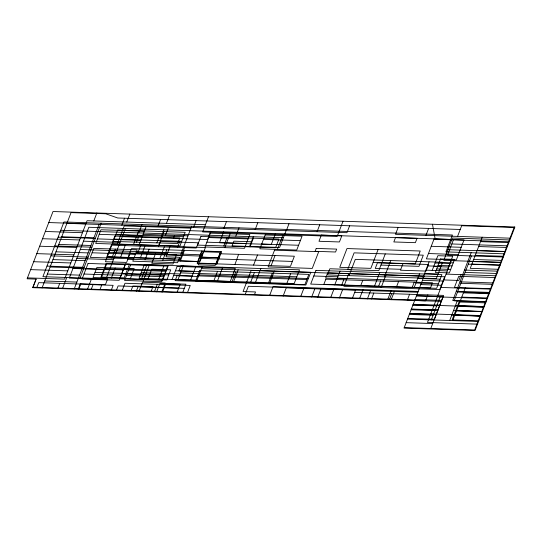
<?xml version="1.0" encoding="UTF-8"?>
<svg xmlns="http://www.w3.org/2000/svg" width="542" height="542" viewBox="0 0 542 542"><rect width="100%" height="100%" fill="white"/><g stroke="black" fill="none" stroke-linecap="round" stroke-linejoin="round"><path stroke-width="0.81" d="M215.804 263.839L290.465 266.346L294.367 256.21L238.595 254.34L234.943 264.482M424.074 276.074L404.047 328.1L475.063 330.485L514.9 227.01L53.008 211.516L27.1 278.805L36.09 279.11L32.791 287.673L441.235 301.379M32.818 287.606L36.09 279.11M36.89 287.335L38.699 282.639L101.821 284.76L100.013 289.455M42.059 287.917L71.043 212.62L105.765 213.785L117.736 217.992L460.233 229.483M57.933 288.046L59.742 283.351M62.506 288.601L66.788 277.477M93.8 220.94L96.862 212.986M74.207 288.994L99.057 224.435M80.094 277.924L101.158 223.216M78.244 289.13L80.284 283.832L105.419 284.672L107.662 278.845L42.899 276.677L63.963 221.969L452.407 234.998L445.91 251.874L503.992 253.819M78.976 288.75L80.785 284.055M87.397 289.509L91.503 278.852M91.158 289.563L93.048 284.658L113.136 285.329L111.245 290.241M100.616 279.658L106.611 264.076M66.91 223.358L121.848 225.201L124.531 218.223M111.855 258.087L115.324 249.09M117.214 244.171L124.24 225.926L190.865 228.162M126.753 222.044L129.816 214.09M125.398 228.507L105.832 279.333L69.254 278.107L88.82 227.281L453.539 239.517L447.529 255.126L503.355 256.996M111.313 278.121L115.216 267.978M120.663 257.172L125.127 245.587M130.195 253.087L126.598 262.43L105.419 261.718L117.621 230.018L185.188 232.288L179.856 246.136L112.289 243.866M133.474 244.577L138.806 230.729M116.354 290.41L118.081 285.919L163.488 287.443M138.772 232.884L141.97 224.584M136.57 242.172L138.732 236.549L179.815 237.924L177.647 243.548L112.783 241.373L114.823 236.082L138.603 236.881M139.07 244.909L146.096 226.658M122.316 290.2L124.985 283.256L190.228 285.444L187.552 292.395M137.621 253.331L140.893 244.828M130.304 278.757L134.206 268.622L96.95 267.369L93.048 277.504L166.828 279.977L170.73 269.841L151.74 269.205L147.837 279.34M140.392 257.836L144.856 246.251M130.968 290.898L132.851 285.993L152.939 286.664L151.055 291.576M145.053 259.753L149.111 249.218M121.848 225.201L157.918 226.353L160.588 219.435M136.327 291.149L138.014 286.759L178.684 288.127M141.232 279.509L146.889 264.808M156.834 242.85L159.002 237.227M139.057 291.169L142.512 282.186L165.215 282.951L161.76 291.935M143.142 281.081L149.138 265.499M160.818 237.952L163.955 229.801M166.435 223.379L169.497 215.425M155.398 253.927L151.801 263.276L172.986 263.981L176.584 254.638L109.017 252.376M158.677 245.424L164.002 231.576M158.501 246.752L160.513 241.515L198.277 242.782L196.265 248.019L111.34 245.126L106.882 256.712L180.12 259.164M165.527 235.093L168.481 227.41M159.849 258.487L164.314 246.901M162.708 260.35L166.76 249.815M170.222 245.953L166.028 256.847L179.646 257.308L177.566 262.707L132.797 261.203L137.18 249.821L93.8 248.372L90.331 257.369L133.711 258.825M173.447 238.297L174.565 235.397M158.799 279.001L164.084 265.275M154.599 291.284L157.268 284.34M156.658 291.833L159.836 283.581L180.168 284.265L176.99 292.511M177.512 247.389L179.531 242.159M162.586 291.962L165.838 283.513L185.926 284.184L182.674 292.633M191.699 226.251L180.506 255.079L166.882 254.625M180.357 260.939L184.415 250.404M193.419 227.545L196.089 220.621M177.986 279.645L183.271 265.919M208.507 216.732L202.654 231.935L337.165 236.447L343.018 221.244M190.567 280.139L195.601 267.057M201.76 251.061L197.139 263.06L216.312 263.703L220.933 251.705M202.071 251L197.281 263.432L216.827 264.089L221.61 251.651L131.455 248.629L127.397 259.164L198.013 261.535M210.696 231.366L207.559 239.517L122.262 236.658M196.529 281.366L202.193 266.664L180.798 265.946L178.914 270.851L200.303 271.569M223.785 228.561L226.448 221.644M223.71 231.807L219.496 242.748L271.271 244.489L275.485 233.541M223.819 245.98L227.152 237.315M224.781 247.64L230.113 233.792M213.575 281.549L217.518 271.325M217.444 280.973L222.728 267.24M235.797 236.143L238.995 227.843M231.84 282.158L235.777 271.935M233.236 282.599L238.148 269.841M255.147 229.612L257.809 222.694M249.571 246.454L253.31 236.725M250.045 246.861L253.385 238.195M253.575 265.106L257.477 254.97M245.106 294.726L248.358 286.278L355.647 289.882L352.388 298.33M250.465 282.788L254.401 272.558M255.553 282.247L260.837 268.52M254.476 294.638L255.512 291.942L243.067 291.528L251.183 270.444L424.013 276.244M271.102 265.695L275.004 255.56M277.375 249.408L282.707 235.56M286.562 229.435L279.625 247.464L232.057 245.865L233.859 241.176L251.373 241.766M286.318 230.662L288.981 223.738M268.365 283.385L272.301 273.161M269.415 283.812L274.333 271.054M269.598 295.553L273.053 286.569L418.16 291.433M286.623 284.001L290.559 273.771M283.154 296.074L286.332 287.551M317.084 231.691L319.746 224.774M300.675 296.596L304.137 287.612M311.677 297.03L314.848 288.784M317.734 297.165L320.993 288.717M349.624 225.777L346.961 232.694L157.918 226.353M334.739 284.909L340.024 271.176M330.674 297.599L334.136 288.615M341.758 284.929L343.743 279.774M339.4 297.964L342.578 289.713M348.804 273.554L343.892 286.312L439.752 289.53L444.664 276.766L327.673 272.843L325.661 278.08L346.785 278.784M349.034 275.641L355.308 259.354L442.597 262.281L436.324 278.574L327.483 274.923L329.854 268.764L351.406 269.489M360.748 285.566L362.74 280.41M378.065 249.598L370.843 268.365L339.759 267.321L346.988 248.554L420.226 251.007L415.274 263.886L373.113 262.47M359.59 298.567L363.052 289.584M367.395 298.899L370.572 290.654M385.26 253.9L378.811 270.648L347.646 269.604L354.095 252.85L423.288 255.174L418.98 266.359L380.951 265.085M374.468 286.237L379.752 272.511M398.146 227.403L395.484 234.32L510.022 238.168M371.5 298.967L373.777 293.066M378.648 286.169L380.633 281.013M384.461 276.833L390.735 260.539M381.128 287.558L386.039 274.801M387.699 299.516L391.161 290.532M402.997 263.636L400.463 270.221L425.998 271.075L428.532 264.496L377.442 262.782L375.26 268.446L400.816 269.306M389.4 299.57L391.67 293.662M391.161 299.699L394.339 291.454M396.548 286.772L398.533 281.61M425.951 235.343L428.614 228.426M409.569 294.265L407.293 300.173L425.531 300.851L427.828 294.875M412.252 287.301L414.237 282.138M414.196 287.572L419.481 273.846M422.814 278.121L429.081 261.827M432.191 270.424L437.861 255.688L452.726 256.19L447.055 270.919L425.877 270.153M457.563 236.407L461.676 225.729L514.134 227.491M451.276 260.614L427.462 322.456L476.933 324.116M431.317 319.895L440.307 296.549L416.5 295.749M430.795 328.499L443.532 295.404L354.664 292.423M461.106 274.618L458.857 280.451L443.83 279.943M471.147 252.721L452.739 300.532L485.585 301.637M471.411 255.926L454.128 300.817L486.072 301.887M449.697 320.512L457.333 300.688M482.211 237.233L470.232 268.344L498.044 269.279M459.413 300.993L452.13 319.902L478.796 320.796M452.963 319.922L465.321 287.829M514.324 226.996L474.677 329.97L404.237 327.605M219.686 253.764L238.595 254.34M205.445 224.686L87.072 220.716L64.586 279.123L27.459 277.877M48.76 222.552L85.887 223.799M509.338 239.943L452.367 238.033L443.769 260.363L500.74 262.274M451.696 239.781L435.219 239.232L432.469 224.246M450.558 239.794L508.64 241.746M480.51 241.644L508.321 242.579M144.341 231.224L100.961 229.767L95.69 243.453L183.84 246.407M60.765 230.269L283.364 237.735M451.825 243.968L507.651 245.838M143.142 234.34L187.911 235.845M45.325 231.468L82.452 232.714M478.627 246.535L506.438 247.464M115.913 234.456L183.481 236.725M208.65 237.565L248.128 238.893M263.466 239.408L300.356 240.641M99.206 234.327L142.587 235.784M431.236 246.292L461.188 247.301M477.096 250.512L504.907 251.447M61.747 236.766L93.895 237.85M447.875 249.699L504.846 251.61M58.109 237.166L95.311 238.412M114.138 239.069L181.706 241.339M206.868 242.179L246.353 243.507M261.691 244.022L298.581 245.262M97.445 238.893L140.825 240.343M42.533 238.717L79.667 239.964M83.468 241.183L120.046 242.416M428.451 253.534L458.403 254.544M475.246 255.309L503.064 256.244M58.807 244.415L90.954 245.492M473.647 259.476L501.458 260.404M54.728 245.939L91.93 247.186M39.647 246.217L76.774 247.457M467.807 261.393L500.652 262.491M80.27 249.496L116.842 250.722M109.227 250.614L182.471 253.073M439.23 262.403L453.227 262.87M136.225 252.294L167.376 253.338M182.058 254.144L202.593 254.835M471.865 264.089L499.683 265.024M435.057 262.985L449.921 263.487M468.241 264.171L500.185 265.241M129.511 253.67L200.133 256.034M92.099 252.782L135.48 254.239M55.955 251.827L88.102 252.904M199.449 257.064L218.622 257.707M199.7 257.152L219.246 257.802M438.072 265.411L452.069 265.878M200.642 258.358L292.355 261.434M427.516 265.898L441.032 266.352M433.688 266.535L448.552 267.037M36.795 253.629L73.922 254.875M107.275 256.901L174.842 259.164M50.914 255.851L88.116 257.098M436.71 268.947L450.707 269.415M464.467 270.065L497.319 271.163M76.815 258.459L113.393 259.686M465.063 272.416L497.007 273.486M52.96 259.591L85.114 260.668M446.08 274.117L495.544 275.77M424.589 273.5L438.105 273.954M33.679 261.711L70.812 262.958M494.866 277.538L458.722 276.325L454.433 287.463L490.571 288.676M201.441 268.608L310.776 272.274L305.864 285.038L175.141 280.648L177.024 275.749L198.419 276.467M417.719 278.419L440.151 279.171M46.971 266.095L84.173 267.341M123.617 268.995L166.394 270.431M175.439 270.776L193.934 271.4M104.206 268.622L127.451 269.408M50.108 266.996L82.255 268.08M313.804 275.993L337.862 276.806M86.07 268.615L123.176 269.862M128.596 270.045L165.703 271.291M72.96 268.473L109.538 269.699M422.435 280.329L443.024 281.02M459.928 281.847L492.78 282.951M180.588 272.883L296.806 276.779M337.341 278.141L416.805 280.81M460.883 283.276L492.827 284.347M141.259 272.646L180.174 273.954M199.022 274.889L308.357 278.554M30.637 269.625L67.764 270.871M415.958 282.999L438.39 283.751M94.999 272.436L168.779 274.909M197.634 275.878L306.84 279.543M173.684 275.322L192.18 275.946M121.726 273.893L164.511 275.329M420.802 284.584L441.391 285.275M83.99 274.035L121.096 275.282M126.51 275.458L163.616 276.705M47.391 274.056L79.538 275.133M440.944 287.443L490.408 289.103M456.296 291.291L489.141 292.395M457.509 292.043L489.453 293.12M463.383 292.863L488.633 293.71M286.332 287.829L417.855 292.24M44.722 280.993L76.869 282.077M461.743 297.118L487.001 297.964M416.466 295.837L443.132 296.731L434.44 319.306L407.774 318.411M164.233 287.687L184.321 288.358M437.319 296.86L486.784 298.52M415.057 299.502L441.716 300.397M32.974 287.206L414.86 300.017M459.86 302.002L485.117 302.849M455.449 305.573L483.701 306.521M413.221 304.279L439.88 305.173M457.577 305.769L484.236 306.664M434.067 305.309L483.532 306.968M413.004 304.834L439.562 305.722M458.186 306.345L483.444 307.192M412.909 305.085L436.71 305.884M411.378 309.055L438.044 309.949M455.734 310.546L482.394 311.44M453.512 310.6L481.77 311.548M411.297 309.265L437.855 310.159M456.479 310.783L481.736 311.63M411.107 309.76L434.914 310.559M430.768 313.886L480.232 315.546M409.664 313.506L436.33 314.401M454.02 314.997L480.686 315.891M409.623 313.608L436.181 314.502M454.806 315.126L480.063 315.972M451.764 315.153L480.016 316.101M409.312 314.428L433.119 315.227M407.516 319.096L477.956 321.46M406.141 322.659L432.699 323.547M88.061 263.453L82.059 279.035L119.165 280.282L125.168 264.699L88.061 263.453M106.246 263.337L100.961 277.064L124.206 277.843L129.491 264.117L106.246 263.337M125.5 264.089L119.843 278.791L162.62 280.228L168.284 265.526L125.5 264.089M130.581 264.875L124.585 280.458L161.692 281.704L167.688 266.122L130.581 264.875M144.355 264.611L139.07 278.344L294.198 283.547L299.489 269.821L144.355 264.611M177.105 266.44L172.071 279.523L230.248 281.474L235.282 268.392L177.105 266.44M184.869 246.847L179.477 260.837L200.018 261.529L205.404 247.531L184.869 246.847M200.919 236.434L197.586 245.099L275.6 247.714L278.94 239.049L200.919 236.434M203.182 251.766L198.148 264.828L215.208 265.404L220.235 252.335L203.182 251.766M210.357 233.135L205.025 246.976L244.503 248.304L249.835 234.456L210.357 233.135M199.619 270.722L195.682 280.946L304.889 284.611L308.825 274.387L199.619 270.722M265.173 234.971L259.848 248.819L296.731 250.058L302.063 236.21L265.173 234.971M274.537 250.18L268.087 266.935L312.26 268.412L318.71 251.664L274.537 250.18M316.23 248.419L315.119 251.312L335.573 252.003L336.684 249.103L316.23 248.419M321.338 235.147L318.987 241.271L339.441 241.956L341.792 235.838L321.338 235.147M315.972 270.37L310.688 284.096L436.628 288.324L441.913 274.598L315.972 270.37M325.85 279.171L323.865 284.333L430.511 287.91L432.496 282.755L325.85 279.171M395.484 237.633L393.824 241.949L415.375 242.667L417.035 238.358L395.484 237.633M434.074 238.927L426.391 258.88L456.344 259.889L464.027 239.937L434.074 238.927M440.565 258.934L435.375 272.416L449.372 272.883L454.562 259.401L440.565 258.934"/></g></svg>
